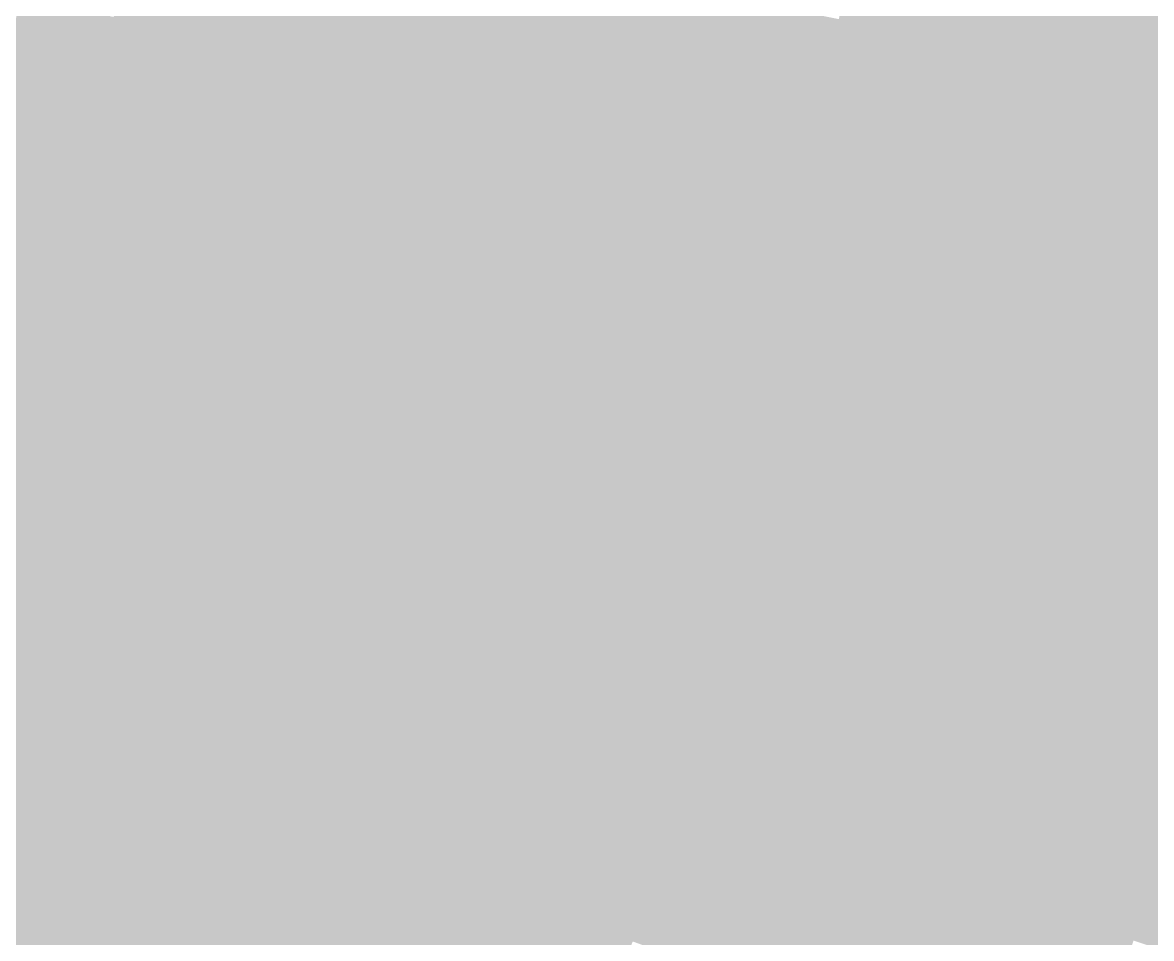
# Model space of a CAD drawing. Header units: inches. Extents: x -266 to 784, y -170 to 213.
# Drawn here: x 115.16 to 139.01, y -45.75 to -26.41 of the extents above; entities that cross this region are included whole.
import ezdxf

# ---------------------------------------------------------------- set-up
doc = ezdxf.new("R2010")
doc.units = ezdxf.units.IN
doc.header["$MEASUREMENT"] = 0

msp = doc.modelspace()

# ---------------------------------------------------------------- linework, layer by layer
at = {"color": 245, "true_color": 0x944a56}
msp.add_solid([(133.012482, -23.079855), (133.997759, -23.250817), (132.406013, -26.337193), (133.386798, -26.532284)], dxfattribs=at)
at = {"color": 15, "true_color": 0x904853}
msp.add_solid([(133.997759, -23.250817), (134.983037, -23.421779), (133.386798, -26.532284), (134.367583, -26.727374)], dxfattribs=at)
at = {"color": 243, "true_color": 0xd46a7e}
msp.add_solid([(117.694234, -23.410839), (118.675019, -23.605929), (117.084256, -26.292149), (118.059958, -26.51125)], dxfattribs=at)
at = {"color": 243, "true_color": 0xd0687b}
msp.add_solid([(118.675019, -23.605929), (119.655804, -23.801019), (118.059958, -26.51125), (119.03566, -26.730351)], dxfattribs=at)
at = {"color": 247, "true_color": 0x8c4551}
msp.add_solid([(134.983037, -23.421779), (135.968315, -23.592741), (134.367583, -26.727374), (135.348369, -26.922464)], dxfattribs=at)
at = {"color": 247, "true_color": 0x88434e}
msp.add_solid([(135.968315, -23.592741), (136.953592, -23.763703), (135.348369, -26.922464), (136.329154, -27.117555)], dxfattribs=at)
at = {"color": 243, "true_color": 0xcc6579}
msp.add_solid([(119.655804, -23.801019), (120.636589, -23.99611), (119.03566, -26.730351), (120.011362, -26.949453)], dxfattribs=at)
at = {"color": 247, "true_color": 0x83414c}
msp.add_solid([(136.953592, -23.763703), (137.93887, -23.934664), (136.329154, -27.117555), (137.309939, -27.312645)], dxfattribs=at)
at = {"color": 243, "true_color": 0xc86376}
msp.add_solid([(120.636589, -23.99611), (121.617375, -24.1912), (120.011362, -26.949453), (120.987064, -27.168554)], dxfattribs=at)
at = {"color": 247, "true_color": 0x7f3f4a}
msp.add_solid([(137.93887, -23.934664), (138.924148, -24.105626), (137.309939, -27.312645), (138.290725, -27.507735)], dxfattribs=at)
at = {"color": 243, "true_color": 0xc36174}
msp.add_solid([(121.617375, -24.1912), (122.59816, -24.38629), (120.987064, -27.168554), (121.962766, -27.387655)], dxfattribs=at)
at = {"color": 17, "true_color": 0x7b3d47}
msp.add_solid([(138.924148, -24.105626), (139.909425, -24.276588), (138.290725, -27.507735), (139.27151, -27.702826)], dxfattribs=at)
at = {"color": 13, "true_color": 0xbf5f71}
msp.add_solid([(122.59816, -24.38629), (123.578945, -24.581381), (121.962766, -27.387655), (122.938468, -27.606756)], dxfattribs=at)
at = {"color": 13, "true_color": 0xbb5d6e}
msp.add_solid([(123.578945, -24.581381), (124.559731, -24.776471), (122.938468, -27.606756), (123.914171, -27.825858)], dxfattribs=at)
at = {"color": 13, "true_color": 0xb65b6c}
msp.add_solid([(124.559731, -24.776471), (125.540516, -24.971561), (123.914171, -27.825858), (124.889873, -28.044959)], dxfattribs=at)
at = {"color": 13, "true_color": 0xb25969}
msp.add_solid([(125.540516, -24.971561), (126.521301, -25.166652), (124.889873, -28.044959), (125.865575, -28.26406)], dxfattribs=at)
at = {"color": 245, "true_color": 0xae5667}
msp.add_solid([(126.521301, -25.166652), (127.502086, -25.361742), (125.865575, -28.26406), (126.841277, -28.483161)], dxfattribs=at)
at = {"color": 245, "true_color": 0xaa5464}
msp.add_solid([(127.502086, -25.361742), (128.482872, -25.556832), (126.841277, -28.483161), (127.816979, -28.702262)], dxfattribs=at)
at = {"color": 245, "true_color": 0xa55262}
msp.add_solid([(128.482872, -25.556832), (129.463657, -25.751923), (127.816979, -28.702262), (128.792681, -28.921364)], dxfattribs=at)
at = {"color": 245, "true_color": 0xa1505f}
msp.add_solid([(129.463657, -25.751923), (130.444442, -25.947013), (128.792681, -28.921364), (129.768383, -29.140465)], dxfattribs=at)
at = {"color": 243, "true_color": 0xdd6e85}
msp.add_solid([(115.132851, -25.853946), (116.108553, -26.073048), (114.463688, -28.671661), (115.433719, -28.914641)], dxfattribs=at)
at = {"color": 245, "true_color": 0x9d4e5d}
msp.add_solid([(130.444442, -25.947013), (131.425228, -26.142103), (129.768383, -29.140465), (130.744085, -29.359566)], dxfattribs=at)
at = {"color": 243, "true_color": 0xd96c83}
msp.add_solid([(116.108553, -26.073048), (117.084256, -26.292149), (115.433719, -28.914641), (116.40375, -29.157622)], dxfattribs=at)
at = {"color": 245, "true_color": 0x994c5a}
msp.add_solid([(131.425228, -26.142103), (132.406013, -26.337193), (130.744085, -29.359566), (131.719788, -29.578667)], dxfattribs=at)
at = {"color": 243, "true_color": 0xd46a80}
msp.add_solid([(117.084256, -26.292149), (118.059958, -26.51125), (116.40375, -29.157622), (117.373782, -29.400602)], dxfattribs=at)
at = {"color": 245, "true_color": 0x944a58}
msp.add_solid([(132.406013, -26.337193), (133.386798, -26.532284), (131.719788, -29.578667), (132.69549, -29.797769)], dxfattribs=at)
at = {"color": 243, "true_color": 0xd0687e}
msp.add_solid([(118.059958, -26.51125), (119.03566, -26.730351), (117.373782, -29.400602), (118.343813, -29.643582)], dxfattribs=at)
at = {"color": 15, "true_color": 0x904855}
msp.add_solid([(133.386798, -26.532284), (134.367583, -26.727374), (132.69549, -29.797769), (133.671192, -30.01687)], dxfattribs=at)
at = {"color": 243, "true_color": 0xcc657b}
msp.add_solid([(119.03566, -26.730351), (120.011362, -26.949453), (118.343813, -29.643582), (119.313844, -29.886562)], dxfattribs=at)
at = {"color": 247, "true_color": 0x8c4553}
msp.add_solid([(134.367583, -26.727374), (135.348369, -26.922464), (133.671192, -30.01687), (134.646894, -30.235971)], dxfattribs=at)
at = {"color": 247, "true_color": 0x884350}
msp.add_solid([(135.348369, -26.922464), (136.329154, -27.117555), (134.646894, -30.235971), (135.622596, -30.455072)], dxfattribs=at)
at = {"color": 243, "true_color": 0xc86378}
msp.add_solid([(120.011362, -26.949453), (120.987064, -27.168554), (119.313844, -29.886562), (120.283875, -30.129542)], dxfattribs=at)
at = {"color": 243, "true_color": 0xc36176}
msp.add_solid([(120.987064, -27.168554), (121.962766, -27.387655), (120.283875, -30.129542), (121.253907, -30.372523)], dxfattribs=at)
at = {"color": 247, "true_color": 0x83414e}
msp.add_solid([(136.329154, -27.117555), (137.309939, -27.312645), (135.622596, -30.455072), (136.598298, -30.674174)], dxfattribs=at)
at = {"color": 243, "true_color": 0xbf5f73}
msp.add_solid([(121.962766, -27.387655), (122.938468, -27.606756), (121.253907, -30.372523), (122.223938, -30.615503)], dxfattribs=at)
at = {"color": 247, "true_color": 0x7f3f4b}
msp.add_solid([(137.309939, -27.312645), (138.290725, -27.507735), (136.598298, -30.674174), (137.574, -30.893275)], dxfattribs=at)
at = {"color": 13, "true_color": 0xbb5d71}
msp.add_solid([(122.938468, -27.606756), (123.914171, -27.825858), (122.223938, -30.615503), (123.193969, -30.858483)], dxfattribs=at)
at = {"color": 247, "true_color": 0x7b3d48}
msp.add_solid([(138.290725, -27.507735), (139.27151, -27.702826), (137.574, -30.893275), (138.549702, -31.112376)], dxfattribs=at)
at = {"color": 13, "true_color": 0xb65b6e}
msp.add_solid([(123.914171, -27.825858), (124.889873, -28.044959), (123.193969, -30.858483), (124.164, -31.101463)], dxfattribs=at)
at = {"color": 17, "true_color": 0x763b46}
msp.add_solid([(139.27151, -27.702826), (140.252295, -27.897916), (138.549702, -31.112376), (139.525405, -31.331477)], dxfattribs=at)
at = {"color": 235, "true_color": 0xb2596b}
msp.add_solid([(124.889873, -28.044959), (125.865575, -28.26406), (124.164, -31.101463), (125.134032, -31.344443)], dxfattribs=at)
at = {"color": 235, "true_color": 0xae5669}
msp.add_solid([(125.865575, -28.26406), (126.841277, -28.483161), (125.134032, -31.344443), (126.104063, -31.587423)], dxfattribs=at)
at = {"color": 245, "true_color": 0xaa5466}
msp.add_solid([(126.841277, -28.483161), (127.816979, -28.702262), (126.104063, -31.587423), (127.074094, -31.830404)], dxfattribs=at)
at = {"color": 243, "true_color": 0xdd6e88}
msp.add_solid([(114.463688, -28.671661), (115.433719, -28.914641), (113.725576, -31.472105), (114.689352, -31.738818)], dxfattribs=at)
at = {"color": 245, "true_color": 0xa55264}
msp.add_solid([(127.816979, -28.702262), (128.792681, -28.921364), (127.074094, -31.830404), (128.044125, -32.073384)], dxfattribs=at)
at = {"color": 243, "true_color": 0xd96c85}
msp.add_solid([(115.433719, -28.914641), (116.40375, -29.157622), (114.689352, -31.738818), (115.653128, -32.005531)], dxfattribs=at)
at = {"color": 245, "true_color": 0xa15061}
msp.add_solid([(128.792681, -28.921364), (129.768383, -29.140465), (128.044125, -32.073384), (129.014157, -32.316364)], dxfattribs=at)
at = {"color": 243, "true_color": 0xd46a83}
msp.add_solid([(116.40375, -29.157622), (117.373782, -29.400602), (115.653128, -32.005531), (116.616904, -32.272244)], dxfattribs=at)
at = {"color": 245, "true_color": 0x9d4e5f}
msp.add_solid([(129.768383, -29.140465), (130.744085, -29.359566), (129.014157, -32.316364), (129.984188, -32.559344)], dxfattribs=at)
at = {"color": 243, "true_color": 0xd06880}
msp.add_solid([(117.373782, -29.400602), (118.343813, -29.643582), (116.616904, -32.272244), (117.58068, -32.538956)], dxfattribs=at)
at = {"color": 245, "true_color": 0x994c5c}
msp.add_solid([(130.744085, -29.359566), (131.719788, -29.578667), (129.984188, -32.559344), (130.954219, -32.802324)], dxfattribs=at)
at = {"color": 243, "true_color": 0xcc657d}
msp.add_solid([(118.343813, -29.643582), (119.313844, -29.886562), (117.58068, -32.538956), (118.544456, -32.805669)], dxfattribs=at)
at = {"color": 245, "true_color": 0x944a59}
msp.add_solid([(131.719788, -29.578667), (132.69549, -29.797769), (130.954219, -32.802324), (131.92425, -33.045304)], dxfattribs=at)
at = {"color": 245, "true_color": 0x904857}
msp.add_solid([(132.69549, -29.797769), (133.671192, -30.01687), (131.92425, -33.045304), (132.894282, -33.288285)], dxfattribs=at)
at = {"color": 243, "true_color": 0xc8637b}
msp.add_solid([(119.313844, -29.886562), (120.283875, -30.129542), (118.544456, -32.805669), (119.508232, -33.072382)], dxfattribs=at)
at = {"color": 247, "true_color": 0x8c4554}
msp.add_solid([(133.671192, -30.01687), (134.646894, -30.235971), (132.894282, -33.288285), (133.864313, -33.531265)], dxfattribs=at)
at = {"color": 243, "true_color": 0xc36178}
msp.add_solid([(120.283875, -30.129542), (121.253907, -30.372523), (119.508232, -33.072382), (120.472008, -33.339095)], dxfattribs=at)
at = {"color": 247, "true_color": 0x884352}
msp.add_solid([(134.646894, -30.235971), (135.622596, -30.455072), (133.864313, -33.531265), (134.834344, -33.774245)], dxfattribs=at)
at = {"color": 243, "true_color": 0xbf5f76}
msp.add_solid([(121.253907, -30.372523), (122.223938, -30.615503), (120.472008, -33.339095), (121.435784, -33.605807)], dxfattribs=at)
at = {"color": 247, "true_color": 0x83414f}
msp.add_solid([(135.622596, -30.455072), (136.598298, -30.674174), (134.834344, -33.774245), (135.804375, -34.017225)], dxfattribs=at)
at = {"color": 243, "true_color": 0xbb5d73}
msp.add_solid([(122.223938, -30.615503), (123.193969, -30.858483), (121.435784, -33.605807), (122.39956, -33.87252)], dxfattribs=at)
at = {"color": 247, "true_color": 0x7f3f4d}
msp.add_solid([(136.598298, -30.674174), (137.574, -30.893275), (135.804375, -34.017225), (136.774407, -34.260205)], dxfattribs=at)
at = {"color": 13, "true_color": 0xb65b70}
msp.add_solid([(123.193969, -30.858483), (124.164, -31.101463), (122.39956, -33.87252), (123.363336, -34.139233)], dxfattribs=at)
at = {"color": 247, "true_color": 0x7b3d4a}
msp.add_solid([(137.574, -30.893275), (138.549702, -31.112376), (136.774407, -34.260205), (137.744438, -34.503186)], dxfattribs=at)
at = {"color": 235, "true_color": 0xb2596e}
msp.add_solid([(124.164, -31.101463), (125.134032, -31.344443), (123.363336, -34.139233), (124.327112, -34.405946)], dxfattribs=at)
at = {"color": 17, "true_color": 0x763b47}
msp.add_solid([(138.549702, -31.112376), (139.525405, -31.331477), (137.744438, -34.503186), (138.714469, -34.746166)], dxfattribs=at)
at = {"color": 235, "true_color": 0xae566b}
msp.add_solid([(125.134032, -31.344443), (126.104063, -31.587423), (124.327112, -34.405946), (125.290889, -34.672658)], dxfattribs=at)
at = {"color": 17, "true_color": 0x723945}
msp.add_solid([(139.525405, -31.331477), (140.501107, -31.550579), (138.714469, -34.746166), (139.6845, -34.989146)], dxfattribs=at)
at = {"color": 245, "true_color": 0xaa5468}
msp.add_solid([(126.104063, -31.587423), (127.074094, -31.830404), (125.290889, -34.672658), (126.254665, -34.939371)], dxfattribs=at)
at = {"color": 243, "true_color": 0xd96c88}
msp.add_solid([(114.689352, -31.738818), (115.653128, -32.005531), (113.8759, -34.543877), (114.83284, -34.834161)], dxfattribs=at)
at = {"color": 245, "true_color": 0xa55266}
msp.add_solid([(127.074094, -31.830404), (128.044125, -32.073384), (126.254665, -34.939371), (127.218441, -35.206084)], dxfattribs=at)
at = {"color": 243, "true_color": 0xd46a85}
msp.add_solid([(115.653128, -32.005531), (116.616904, -32.272244), (114.83284, -34.834161), (115.789781, -35.124446)], dxfattribs=at)
at = {"color": 245, "true_color": 0xa15063}
msp.add_solid([(128.044125, -32.073384), (129.014157, -32.316364), (127.218441, -35.206084), (128.182217, -35.472797)], dxfattribs=at)
at = {"color": 243, "true_color": 0xd06882}
msp.add_solid([(116.616904, -32.272244), (117.58068, -32.538956), (115.789781, -35.124446), (116.746721, -35.414731)], dxfattribs=at)
at = {"color": 245, "true_color": 0x9d4e60}
msp.add_solid([(129.014157, -32.316364), (129.984188, -32.559344), (128.182217, -35.472797), (129.145993, -35.73951)], dxfattribs=at)
at = {"color": 243, "true_color": 0xcc6580}
msp.add_solid([(117.58068, -32.538956), (118.544456, -32.805669), (116.746721, -35.414731), (117.703661, -35.705015)], dxfattribs=at)
at = {"color": 245, "true_color": 0x994c5e}
msp.add_solid([(129.984188, -32.559344), (130.954219, -32.802324), (129.145993, -35.73951), (130.109769, -36.006222)], dxfattribs=at)
at = {"color": 243, "true_color": 0xc8637d}
msp.add_solid([(118.544456, -32.805669), (119.508232, -33.072382), (117.703661, -35.705015), (118.660602, -35.9953)], dxfattribs=at)
at = {"color": 245, "true_color": 0x944a5b}
msp.add_solid([(130.954219, -32.802324), (131.92425, -33.045304), (130.109769, -36.006222), (131.073545, -36.272935)], dxfattribs=at)
at = {"color": 243, "true_color": 0xc3617a}
msp.add_solid([(119.508232, -33.072382), (120.472008, -33.339095), (118.660602, -35.9953), (119.617542, -36.285585)], dxfattribs=at)
at = {"color": 245, "true_color": 0x904859}
msp.add_solid([(131.92425, -33.045304), (132.894282, -33.288285), (131.073545, -36.272935), (132.037321, -36.539648)], dxfattribs=at)
at = {"color": 243, "true_color": 0xbf5f78}
msp.add_solid([(120.472008, -33.339095), (121.435784, -33.605807), (119.617542, -36.285585), (120.574482, -36.575869)], dxfattribs=at)
at = {"color": 247, "true_color": 0x8c4556}
msp.add_solid([(132.894282, -33.288285), (133.864313, -33.531265), (132.037321, -36.539648), (133.001097, -36.806361)], dxfattribs=at)
at = {"color": 243, "true_color": 0xbb5d75}
msp.add_solid([(121.435784, -33.605807), (122.39956, -33.87252), (120.574482, -36.575869), (121.531423, -36.866154)], dxfattribs=at)
at = {"color": 247, "true_color": 0x884353}
msp.add_solid([(133.864313, -33.531265), (134.834344, -33.774245), (133.001097, -36.806361), (133.964873, -37.073073)], dxfattribs=at)
at = {"color": 247, "true_color": 0x834151}
msp.add_solid([(134.834344, -33.774245), (135.804375, -34.017225), (133.964873, -37.073073), (134.928649, -37.339786)], dxfattribs=at)
at = {"color": 13, "true_color": 0xb65b72}
msp.add_solid([(122.39956, -33.87252), (123.363336, -34.139233), (121.531423, -36.866154), (122.488363, -37.156439)], dxfattribs=at)
at = {"color": 247, "true_color": 0x7f3f4e}
msp.add_solid([(135.804375, -34.017225), (136.774407, -34.260205), (134.928649, -37.339786), (135.892425, -37.606499)], dxfattribs=at)
at = {"color": 235, "true_color": 0xb25970}
msp.add_solid([(123.363336, -34.139233), (124.327112, -34.405946), (122.488363, -37.156439), (123.445303, -37.446723)], dxfattribs=at)
at = {"color": 247, "true_color": 0x7b3d4b}
msp.add_solid([(136.774407, -34.260205), (137.744438, -34.503186), (135.892425, -37.606499), (136.856201, -37.873212)], dxfattribs=at)
at = {"color": 235, "true_color": 0xae566d}
msp.add_solid([(124.327112, -34.405946), (125.290889, -34.672658), (123.445303, -37.446723), (124.402244, -37.737008)], dxfattribs=at)
at = {"color": 247, "true_color": 0x763b49}
msp.add_solid([(137.744438, -34.503186), (138.714469, -34.746166), (136.856201, -37.873212), (137.819977, -38.139924)], dxfattribs=at)
at = {"color": 235, "true_color": 0xaa546a}
msp.add_solid([(125.290889, -34.672658), (126.254665, -34.939371), (124.402244, -37.737008), (125.359184, -38.027293)], dxfattribs=at)
at = {"color": 17, "true_color": 0x723946}
msp.add_solid([(138.714469, -34.746166), (139.6845, -34.989146), (137.819977, -38.139924), (138.783753, -38.406637)], dxfattribs=at)
at = {"color": 243, "true_color": 0xd46a88}
msp.add_solid([(114.83284, -34.834161), (115.789781, -35.124446), (113.943382, -37.641809), (114.89291, -37.955491)], dxfattribs=at)
at = {"color": 245, "true_color": 0xa55268}
msp.add_solid([(126.254665, -34.939371), (127.218441, -35.206084), (125.359184, -38.027293), (126.316124, -38.317577)], dxfattribs=at)
at = {"color": 17, "true_color": 0x6e3643}
msp.add_solid([(139.6845, -34.989146), (140.654532, -35.232126), (138.783753, -38.406637), (139.74753, -38.67335)], dxfattribs=at)
at = {"color": 243, "true_color": 0xd06885}
msp.add_solid([(115.789781, -35.124446), (116.746721, -35.414731), (114.89291, -37.955491), (115.842438, -38.269172)], dxfattribs=at)
at = {"color": 245, "true_color": 0xa15065}
msp.add_solid([(127.218441, -35.206084), (128.182217, -35.472797), (126.316124, -38.317577), (127.273065, -38.607862)], dxfattribs=at)
at = {"color": 243, "true_color": 0xcc6582}
msp.add_solid([(116.746721, -35.414731), (117.703661, -35.705015), (115.842438, -38.269172), (116.791966, -38.582854)], dxfattribs=at)
at = {"color": 245, "true_color": 0x9d4e62}
msp.add_solid([(128.182217, -35.472797), (129.145993, -35.73951), (127.273065, -38.607862), (128.230005, -38.898147)], dxfattribs=at)
at = {"color": 243, "true_color": 0xc8637f}
msp.add_solid([(117.703661, -35.705015), (118.660602, -35.9953), (116.791966, -38.582854), (117.741494, -38.896536)], dxfattribs=at)
at = {"color": 245, "true_color": 0x994c60}
msp.add_solid([(129.145993, -35.73951), (130.109769, -36.006222), (128.230005, -38.898147), (129.186945, -39.188431)], dxfattribs=at)
at = {"color": 243, "true_color": 0xc3617d}
msp.add_solid([(118.660602, -35.9953), (119.617542, -36.285585), (117.741494, -38.896536), (118.691023, -39.210218)], dxfattribs=at)
at = {"color": 245, "true_color": 0x944a5d}
msp.add_solid([(130.109769, -36.006222), (131.073545, -36.272935), (129.186945, -39.188431), (130.143886, -39.478716)], dxfattribs=at)
at = {"color": 243, "true_color": 0xbf5f7a}
msp.add_solid([(119.617542, -36.285585), (120.574482, -36.575869), (118.691023, -39.210218), (119.640551, -39.523899)], dxfattribs=at)
at = {"color": 245, "true_color": 0x90485a}
msp.add_solid([(131.073545, -36.272935), (132.037321, -36.539648), (130.143886, -39.478716), (131.100826, -39.769001)], dxfattribs=at)
at = {"color": 243, "true_color": 0xbb5d77}
msp.add_solid([(120.574482, -36.575869), (121.531423, -36.866154), (119.640551, -39.523899), (120.590079, -39.837581)], dxfattribs=at)
at = {"color": 237, "true_color": 0x8c4558}
msp.add_solid([(132.037321, -36.539648), (133.001097, -36.806361), (131.100826, -39.769001), (132.057766, -40.059285)], dxfattribs=at)
at = {"color": 243, "true_color": 0xb65b75}
msp.add_solid([(121.531423, -36.866154), (122.488363, -37.156439), (120.590079, -39.837581), (121.539607, -40.151263)], dxfattribs=at)
at = {"color": 247, "true_color": 0x884355}
msp.add_solid([(133.001097, -36.806361), (133.964873, -37.073073), (132.057766, -40.059285), (133.014707, -40.34957)], dxfattribs=at)
at = {"color": 235, "true_color": 0xb25972}
msp.add_solid([(122.488363, -37.156439), (123.445303, -37.446723), (121.539607, -40.151263), (122.489135, -40.464945)], dxfattribs=at)
at = {"color": 247, "true_color": 0x834152}
msp.add_solid([(133.964873, -37.073073), (134.928649, -37.339786), (133.014707, -40.34957), (133.971647, -40.639855)], dxfattribs=at)
at = {"color": 247, "true_color": 0x7f3f4f}
msp.add_solid([(134.928649, -37.339786), (135.892425, -37.606499), (133.971647, -40.639855), (134.928587, -40.93014)], dxfattribs=at)
at = {"color": 235, "true_color": 0xae566f}
msp.add_solid([(123.445303, -37.446723), (124.402244, -37.737008), (122.489135, -40.464945), (123.438663, -40.778626)], dxfattribs=at)
at = {"color": 247, "true_color": 0x7b3d4d}
msp.add_solid([(135.892425, -37.606499), (136.856201, -37.873212), (134.928587, -40.93014), (135.885528, -41.220424)], dxfattribs=at)
at = {"color": 235, "true_color": 0xaa546c}
msp.add_solid([(124.402244, -37.737008), (125.359184, -38.027293), (123.438663, -40.778626), (124.388192, -41.092308)], dxfattribs=at)
at = {"color": 247, "true_color": 0x763b4a}
msp.add_solid([(136.856201, -37.873212), (137.819977, -38.139924), (135.885528, -41.220424), (136.842468, -41.510709)], dxfattribs=at)
at = {"color": 243, "true_color": 0xd06887}
msp.add_solid([(114.89291, -37.955491), (115.842438, -38.269172), (113.926832, -40.763672), (114.868376, -41.100562)], dxfattribs=at)
at = {"color": 235, "true_color": 0xa5526a}
msp.add_solid([(125.359184, -38.027293), (126.316124, -38.317577), (124.388192, -41.092308), (125.33772, -41.40599)], dxfattribs=at)
at = {"color": 17, "true_color": 0x723947}
msp.add_solid([(137.819977, -38.139924), (138.783753, -38.406637), (136.842468, -41.510709), (137.799408, -41.800994)], dxfattribs=at)
at = {"color": 243, "true_color": 0xcc6585}
msp.add_solid([(115.842438, -38.269172), (116.791966, -38.582854), (114.868376, -41.100562), (115.80992, -41.437452)], dxfattribs=at)
at = {"color": 245, "true_color": 0xa15067}
msp.add_solid([(126.316124, -38.317577), (127.273065, -38.607862), (125.33772, -41.40599), (126.287248, -41.719671)], dxfattribs=at)
at = {"color": 243, "true_color": 0xc86382}
msp.add_solid([(116.791966, -38.582854), (117.741494, -38.896536), (115.80992, -41.437452), (116.751464, -41.774342)], dxfattribs=at)
at = {"color": 245, "true_color": 0x9d4e64}
msp.add_solid([(127.273065, -38.607862), (128.230005, -38.898147), (126.287248, -41.719671), (127.236776, -42.033353)], dxfattribs=at)
at = {"color": 17, "true_color": 0x6e3645}
msp.add_solid([(138.783753, -38.406637), (139.74753, -38.67335), (137.799408, -41.800994), (138.756349, -42.091278)], dxfattribs=at)
at = {"color": 17, "true_color": 0x6a3442}
msp.add_solid([(139.74753, -38.67335), (140.711306, -38.940063), (138.756349, -42.091278), (139.713289, -42.381563)], dxfattribs=at)
at = {"color": 243, "true_color": 0xc3617f}
msp.add_solid([(117.741494, -38.896536), (118.691023, -39.210218), (116.751464, -41.774342), (117.693008, -42.111232)], dxfattribs=at)
at = {"color": 245, "true_color": 0x994c61}
msp.add_solid([(128.230005, -38.898147), (129.186945, -39.188431), (127.236776, -42.033353), (128.186304, -42.347035)], dxfattribs=at)
at = {"color": 243, "true_color": 0xbf5f7c}
msp.add_solid([(118.691023, -39.210218), (119.640551, -39.523899), (117.693008, -42.111232), (118.634552, -42.448122)], dxfattribs=at)
at = {"color": 245, "true_color": 0x944a5f}
msp.add_solid([(129.186945, -39.188431), (130.143886, -39.478716), (128.186304, -42.347035), (129.135833, -42.660717)], dxfattribs=at)
at = {"color": 243, "true_color": 0xbb5d79}
msp.add_solid([(119.640551, -39.523899), (120.590079, -39.837581), (118.634552, -42.448122), (119.576096, -42.785011)], dxfattribs=at)
at = {"color": 245, "true_color": 0x90485c}
msp.add_solid([(130.143886, -39.478716), (131.100826, -39.769001), (129.135833, -42.660717), (130.085361, -42.974398)], dxfattribs=at)
at = {"color": 237, "true_color": 0x8c4559}
msp.add_solid([(131.100826, -39.769001), (132.057766, -40.059285), (130.085361, -42.974398), (131.034889, -43.28808)], dxfattribs=at)
at = {"color": 243, "true_color": 0xb65b77}
msp.add_solid([(120.590079, -39.837581), (121.539607, -40.151263), (119.576096, -42.785011), (120.51764, -43.121901)], dxfattribs=at)
at = {"color": 247, "true_color": 0x884356}
msp.add_solid([(132.057766, -40.059285), (133.014707, -40.34957), (131.034889, -43.28808), (131.984417, -43.601762)], dxfattribs=at)
at = {"color": 235, "true_color": 0xb25974}
msp.add_solid([(121.539607, -40.151263), (122.489135, -40.464945), (120.51764, -43.121901), (121.459184, -43.458791)], dxfattribs=at)
at = {"color": 235, "true_color": 0xae5671}
msp.add_solid([(122.489135, -40.464945), (123.438663, -40.778626), (121.459184, -43.458791), (122.400728, -43.795681)], dxfattribs=at)
at = {"color": 247, "true_color": 0x834154}
msp.add_solid([(133.014707, -40.34957), (133.971647, -40.639855), (131.984417, -43.601762), (132.933945, -43.915444)], dxfattribs=at)
at = {"color": 247, "true_color": 0x7f3f51}
msp.add_solid([(133.971647, -40.639855), (134.928587, -40.93014), (132.933945, -43.915444), (133.883473, -44.229125)], dxfattribs=at)
at = {"color": 235, "true_color": 0xaa546e}
msp.add_solid([(123.438663, -40.778626), (124.388192, -41.092308), (122.400728, -43.795681), (123.342273, -44.132571)], dxfattribs=at)
at = {"color": 247, "true_color": 0x7b3d4e}
msp.add_solid([(134.928587, -40.93014), (135.885528, -41.220424), (133.883473, -44.229125), (134.833002, -44.542807)], dxfattribs=at)
at = {"color": 243, "true_color": 0xcc6587}
msp.add_solid([(114.868376, -41.100562), (115.80992, -41.437452), (113.825121, -43.907194), (114.758114, -44.26709)], dxfattribs=at)
at = {"color": 235, "true_color": 0xa5526c}
msp.add_solid([(124.388192, -41.092308), (125.33772, -41.40599), (123.342273, -44.132571), (124.283817, -44.469461)], dxfattribs=at)
at = {"color": 247, "true_color": 0x763b4c}
msp.add_solid([(135.885528, -41.220424), (136.842468, -41.510709), (134.833002, -44.542807), (135.78253, -44.856489)], dxfattribs=at)
at = {"color": 243, "true_color": 0xc86384}
msp.add_solid([(115.80992, -41.437452), (116.751464, -41.774342), (114.758114, -44.26709), (115.691107, -44.626985)], dxfattribs=at)
at = {"color": 235, "true_color": 0xa15069}
msp.add_solid([(125.33772, -41.40599), (126.287248, -41.719671), (124.283817, -44.469461), (125.225361, -44.806351)], dxfattribs=at)
at = {"color": 245, "true_color": 0x9d4e66}
msp.add_solid([(126.287248, -41.719671), (127.236776, -42.033353), (125.225361, -44.806351), (126.166905, -45.14324)], dxfattribs=at)
at = {"color": 247, "true_color": 0x723949}
msp.add_solid([(136.842468, -41.510709), (137.799408, -41.800994), (135.78253, -44.856489), (136.732058, -45.170171)], dxfattribs=at)
at = {"color": 243, "true_color": 0xc36181}
msp.add_solid([(116.751464, -41.774342), (117.693008, -42.111232), (115.691107, -44.626985), (116.6241, -44.98688)], dxfattribs=at)
at = {"color": 17, "true_color": 0x6e3646}
msp.add_solid([(137.799408, -41.800994), (138.756349, -42.091278), (136.732058, -45.170171), (137.681586, -45.483852)], dxfattribs=at)
at = {"color": 243, "true_color": 0xbf5f7e}
msp.add_solid([(117.693008, -42.111232), (118.634552, -42.448122), (116.6241, -44.98688), (117.557093, -45.346775)], dxfattribs=at)
at = {"color": 245, "true_color": 0x994c63}
msp.add_solid([(127.236776, -42.033353), (128.186304, -42.347035), (126.166905, -45.14324), (127.108449, -45.48013)], dxfattribs=at)
at = {"color": 17, "true_color": 0x6a3443}
msp.add_solid([(138.756349, -42.091278), (139.713289, -42.381563), (137.681586, -45.483852), (138.631114, -45.797534)], dxfattribs=at)
at = {"color": 245, "true_color": 0x944a60}
msp.add_solid([(128.186304, -42.347035), (129.135833, -42.660717), (127.108449, -45.48013), (128.049993, -45.81702)], dxfattribs=at)
at = {"color": 229, "true_color": 0x653241}
msp.add_solid([(139.713289, -42.381563), (140.670229, -42.671848), (138.631114, -45.797534), (139.580643, -46.111216)], dxfattribs=at)
at = {"color": 243, "true_color": 0xbb5d7c}
msp.add_solid([(118.634552, -42.448122), (119.576096, -42.785011), (117.557093, -45.346775), (118.490085, -45.70667)], dxfattribs=at)
at = {"color": 245, "true_color": 0x90485e}
msp.add_solid([(129.135833, -42.660717), (130.085361, -42.974398), (128.049993, -45.81702), (128.991537, -46.15391)], dxfattribs=at)
at = {"color": 243, "true_color": 0xb65b79}
msp.add_solid([(119.576096, -42.785011), (120.51764, -43.121901), (118.490085, -45.70667), (119.423078, -46.066565)], dxfattribs=at)
at = {"color": 235, "true_color": 0xb25976}
msp.add_solid([(120.51764, -43.121901), (121.459184, -43.458791), (119.423078, -46.066565), (120.356071, -46.42646)], dxfattribs=at)
at = {"color": 237, "true_color": 0x8c455b}
msp.add_solid([(130.085361, -42.974398), (131.034889, -43.28808), (128.991537, -46.15391), (129.933081, -46.4908)], dxfattribs=at)
at = {"color": 237, "true_color": 0x884358}
msp.add_solid([(131.034889, -43.28808), (131.984417, -43.601762), (129.933081, -46.4908), (130.874625, -46.82769)], dxfattribs=at)
at = {"color": 235, "true_color": 0xae5673}
msp.add_solid([(121.459184, -43.458791), (122.400728, -43.795681), (120.356071, -46.42646), (121.289064, -46.786355)], dxfattribs=at)
at = {"color": 247, "true_color": 0x834155}
msp.add_solid([(131.984417, -43.601762), (132.933945, -43.915444), (130.874625, -46.82769), (131.816169, -47.164579)], dxfattribs=at)
at = {"color": 235, "true_color": 0xaa5470}
msp.add_solid([(122.400728, -43.795681), (123.342273, -44.132571), (121.289064, -46.786355), (122.222057, -47.14625)], dxfattribs=at)
at = {"color": 247, "true_color": 0x7f3f53}
msp.add_solid([(132.933945, -43.915444), (133.883473, -44.229125), (131.816169, -47.164579), (132.757713, -47.501469)], dxfattribs=at)
at = {"color": 243, "true_color": 0xc86387}
msp.add_solid([(114.758114, -44.26709), (115.691107, -44.626985), (113.637182, -47.070062), (114.561062, -47.452746)], dxfattribs=at)
at = {"color": 235, "true_color": 0xa5526d}
msp.add_solid([(123.342273, -44.132571), (124.283817, -44.469461), (122.222057, -47.14625), (123.155049, -47.506145)], dxfattribs=at)
at = {"color": 247, "true_color": 0x7b3d50}
msp.add_solid([(133.883473, -44.229125), (134.833002, -44.542807), (132.757713, -47.501469), (133.699257, -47.838359)], dxfattribs=at)
at = {"color": 235, "true_color": 0xa1506b}
msp.add_solid([(124.283817, -44.469461), (125.225361, -44.806351), (123.155049, -47.506145), (124.088042, -47.86604)], dxfattribs=at)
at = {"color": 247, "true_color": 0x763b4d}
msp.add_solid([(134.833002, -44.542807), (135.78253, -44.856489), (133.699257, -47.838359), (134.640801, -48.175249)], dxfattribs=at)
at = {"color": 243, "true_color": 0xc36184}
msp.add_solid([(115.691107, -44.626985), (116.6241, -44.98688), (114.561062, -47.452746), (115.484942, -47.835429)], dxfattribs=at)
at = {"color": 245, "true_color": 0x9d4e68}
msp.add_solid([(125.225361, -44.806351), (126.166905, -45.14324), (124.088042, -47.86604), (125.021035, -48.225935)], dxfattribs=at)
at = {"color": 243, "true_color": 0xbf5f81}
msp.add_solid([(116.6241, -44.98688), (117.557093, -45.346775), (115.484942, -47.835429), (116.408821, -48.218112)], dxfattribs=at)
at = {"color": 247, "true_color": 0x72394a}
msp.add_solid([(135.78253, -44.856489), (136.732058, -45.170171), (134.640801, -48.175249), (135.582345, -48.512139)], dxfattribs=at)
at = {"color": 245, "true_color": 0x994c65}
msp.add_solid([(126.166905, -45.14324), (127.108449, -45.48013), (125.021035, -48.225935), (125.954028, -48.58583)], dxfattribs=at)
at = {"color": 17, "true_color": 0x6e3647}
msp.add_solid([(136.732058, -45.170171), (137.681586, -45.483852), (135.582345, -48.512139), (136.523889, -48.849029)], dxfattribs=at)
at = {"color": 243, "true_color": 0xbb5d7e}
msp.add_solid([(117.557093, -45.346775), (118.490085, -45.70667), (116.408821, -48.218112), (117.332701, -48.600796)], dxfattribs=at)
at = {"color": 245, "true_color": 0x944a62}
msp.add_solid([(127.108449, -45.48013), (128.049993, -45.81702), (125.954028, -48.58583), (126.887021, -48.945725)], dxfattribs=at)
at = {"color": 17, "true_color": 0x6a3445}
msp.add_solid([(137.681586, -45.483852), (138.631114, -45.797534), (136.523889, -48.849029), (137.465434, -49.185919)], dxfattribs=at)
at = {"color": 243, "true_color": 0xb65b7b}
msp.add_solid([(118.490085, -45.70667), (119.423078, -46.066565), (117.332701, -48.600796), (118.25658, -48.983479)], dxfattribs=at)

doc.saveas('drawing.dxf')
